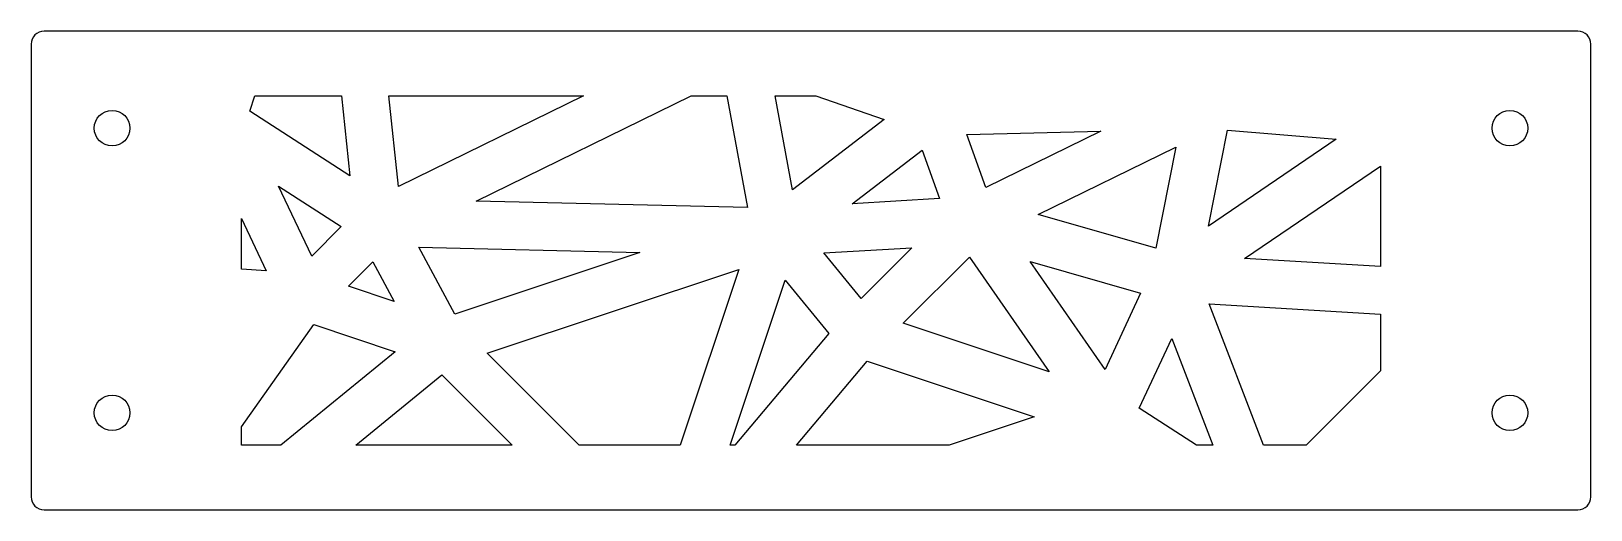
# Model space of a CAD drawing. Header units: millimetres. Extents: x -121 to 121, y -37 to 37.
import ezdxf

# ---------------------------------------------------------------- set-up
doc = ezdxf.new("R2010")
doc.units = ezdxf.units.MM

msp = doc.modelspace()

# ---------------------------------------------------------------- linework, layer by layer
at = {"color": 7, "linetype": 'Continuous', "lineweight": 25}
for p, q in [((118.5, 37), (-118.5, 37)), ((-120.5, 35), (-120.5, -35)), ((120.5, -35), (120.5, 35)), ((-86.73, 24.64), (-85.94, 27)), ((-85.94, 27), (-72.57, 27)), ((-72.57, 27), (-71.26, 14.62)), ((-65.22, 27), (-35.13, 27)), ((-63.72, 12.98), (-65.22, 27)), ((-35.13, 27), (-63.72, 12.98)), ((-51.76, 10.7), (-18.52, 27)), ((-18.52, 27), (-12.99, 27)), ((-12.99, 27), (-9.79, 9.72)), ((-5.55, 27), (0.77, 27)), ((-2.86, 12.49), (-5.55, 27)), ((0.77, 27), (11.31, 23.32)), ((-71.26, 14.62), (-86.73, 24.64)), ((11.31, 23.32), (-2.86, 12.49)), ((61.41, 6.87), (64.37, 21.69)), ((64.37, 21.69), (81.17, 20.31)), ((24.08, 21.01), (44.79, 21.53)), ((27.04, 12.83), (24.08, 21.01)), ((44.79, 21.53), (27.04, 12.83)), ((81.17, 20.31), (61.41, 6.87)), ((6.34, 10.31), (17.17, 18.6)), ((17.17, 18.6), (19.88, 11.11)), ((35.12, 8.64), (56.38, 19.06)), ((56.38, 19.06), (53.26, 3.43)), ((67.01, 1.84), (88, 16.11)), ((88, 16.11), (88, 0.6)), ((-82.29, 13.05), (-72.59, 6.78)), ((-77.15, 2.22), (-82.29, 13.05)), ((-9.79, 9.72), (-51.76, 10.7)), ((19.88, 11.11), (6.34, 10.31)), ((-88, 8.02), (-84.19, -0.03)), ((-88, 0.2), (-88, 8.02)), ((53.26, 3.43), (35.12, 8.64)), ((-72.59, 6.78), (-77.15, 2.22)), ((-60.61, 3.59), (-26.44, 2.79)), ((-55.04, -6.74), (-60.61, 3.59)), ((-26.44, 2.79), (-55.04, -6.74)), ((2, 2.73), (15.6, 3.53)), ((7.76, -4.31), (2, 2.73)), ((15.6, 3.53), (7.76, -4.31)), ((-84.19, -0.03), (-88, 0.2)), ((-71.47, -2.44), (-67.7, 1.33)), ((-67.7, 1.33), (-64.4, -4.8)), ((-50.04, -12.78), (-11.15, 0.18)), ((-11.15, 0.18), (-20.21, -27)), ((14.26, -8.16), (24.48, 2.06)), ((24.48, 2.06), (36.79, -15.67)), ((33.85, 1.39), (50.94, -3.52)), ((45.44, -15.3), (33.85, 1.39)), ((88, 0.6), (67.01, 1.84)), ((-12.5, -27), (-4, -1.49)), ((-4, -1.49), (2.74, -9.73)), ((-64.4, -4.8), (-71.47, -2.44)), ((50.94, -3.52), (45.44, -15.3)), ((69.91, -27), (61.52, -5.17)), ((61.52, -5.17), (88, -6.73)), ((88, -6.73), (88, -15.51)), ((-88, -24.18), (-76.82, -8.37)), ((-76.82, -8.37), (-64.26, -12.56)), ((36.79, -15.67), (14.26, -8.16)), ((2.74, -9.73), (-11.77, -27)), ((50.72, -21.27), (55.74, -10.53)), ((55.74, -10.53), (62.08, -27)), ((-64.26, -12.56), (-81.91, -27)), ((-35.82, -27), (-50.04, -12.78)), ((-2.22, -27), (8.69, -14.01)), ((8.69, -14.01), (34.5, -22.61)), ((-70.36, -27), (-57.05, -16.11)), ((-57.05, -16.11), (-46.16, -27)), ((88, -15.51), (76.51, -27)), ((59.57, -27), (50.72, -21.27)), ((34.5, -22.61), (21.34, -27)), ((-88, -27), (-88, -24.18)), ((-81.91, -27), (-88, -27)), ((-46.16, -27), (-70.36, -27)), ((-20.21, -27), (-35.82, -27)), ((-11.77, -27), (-12.5, -27)), ((21.34, -27), (-2.22, -27)), ((62.08, -27), (59.57, -27)), ((76.51, -27), (69.91, -27)), ((-118.5, -37), (118.5, -37))]:
    msp.add_line(p, q, dxfattribs=at)
for centre in [(-108, 22), (108, 22), (-108, -22), (108, -22)]:
    msp.add_circle(centre, 2.75, dxfattribs=at)
for centre, start, end in [((-118.5, 35), 90, 180), ((118.5, 35), 0, 90), ((-118.5, -35), 180, 270), ((118.5, -35), 270, 0)]:
    msp.add_arc(centre, 2, start, end, dxfattribs=at)

doc.saveas('drawing.dxf')
